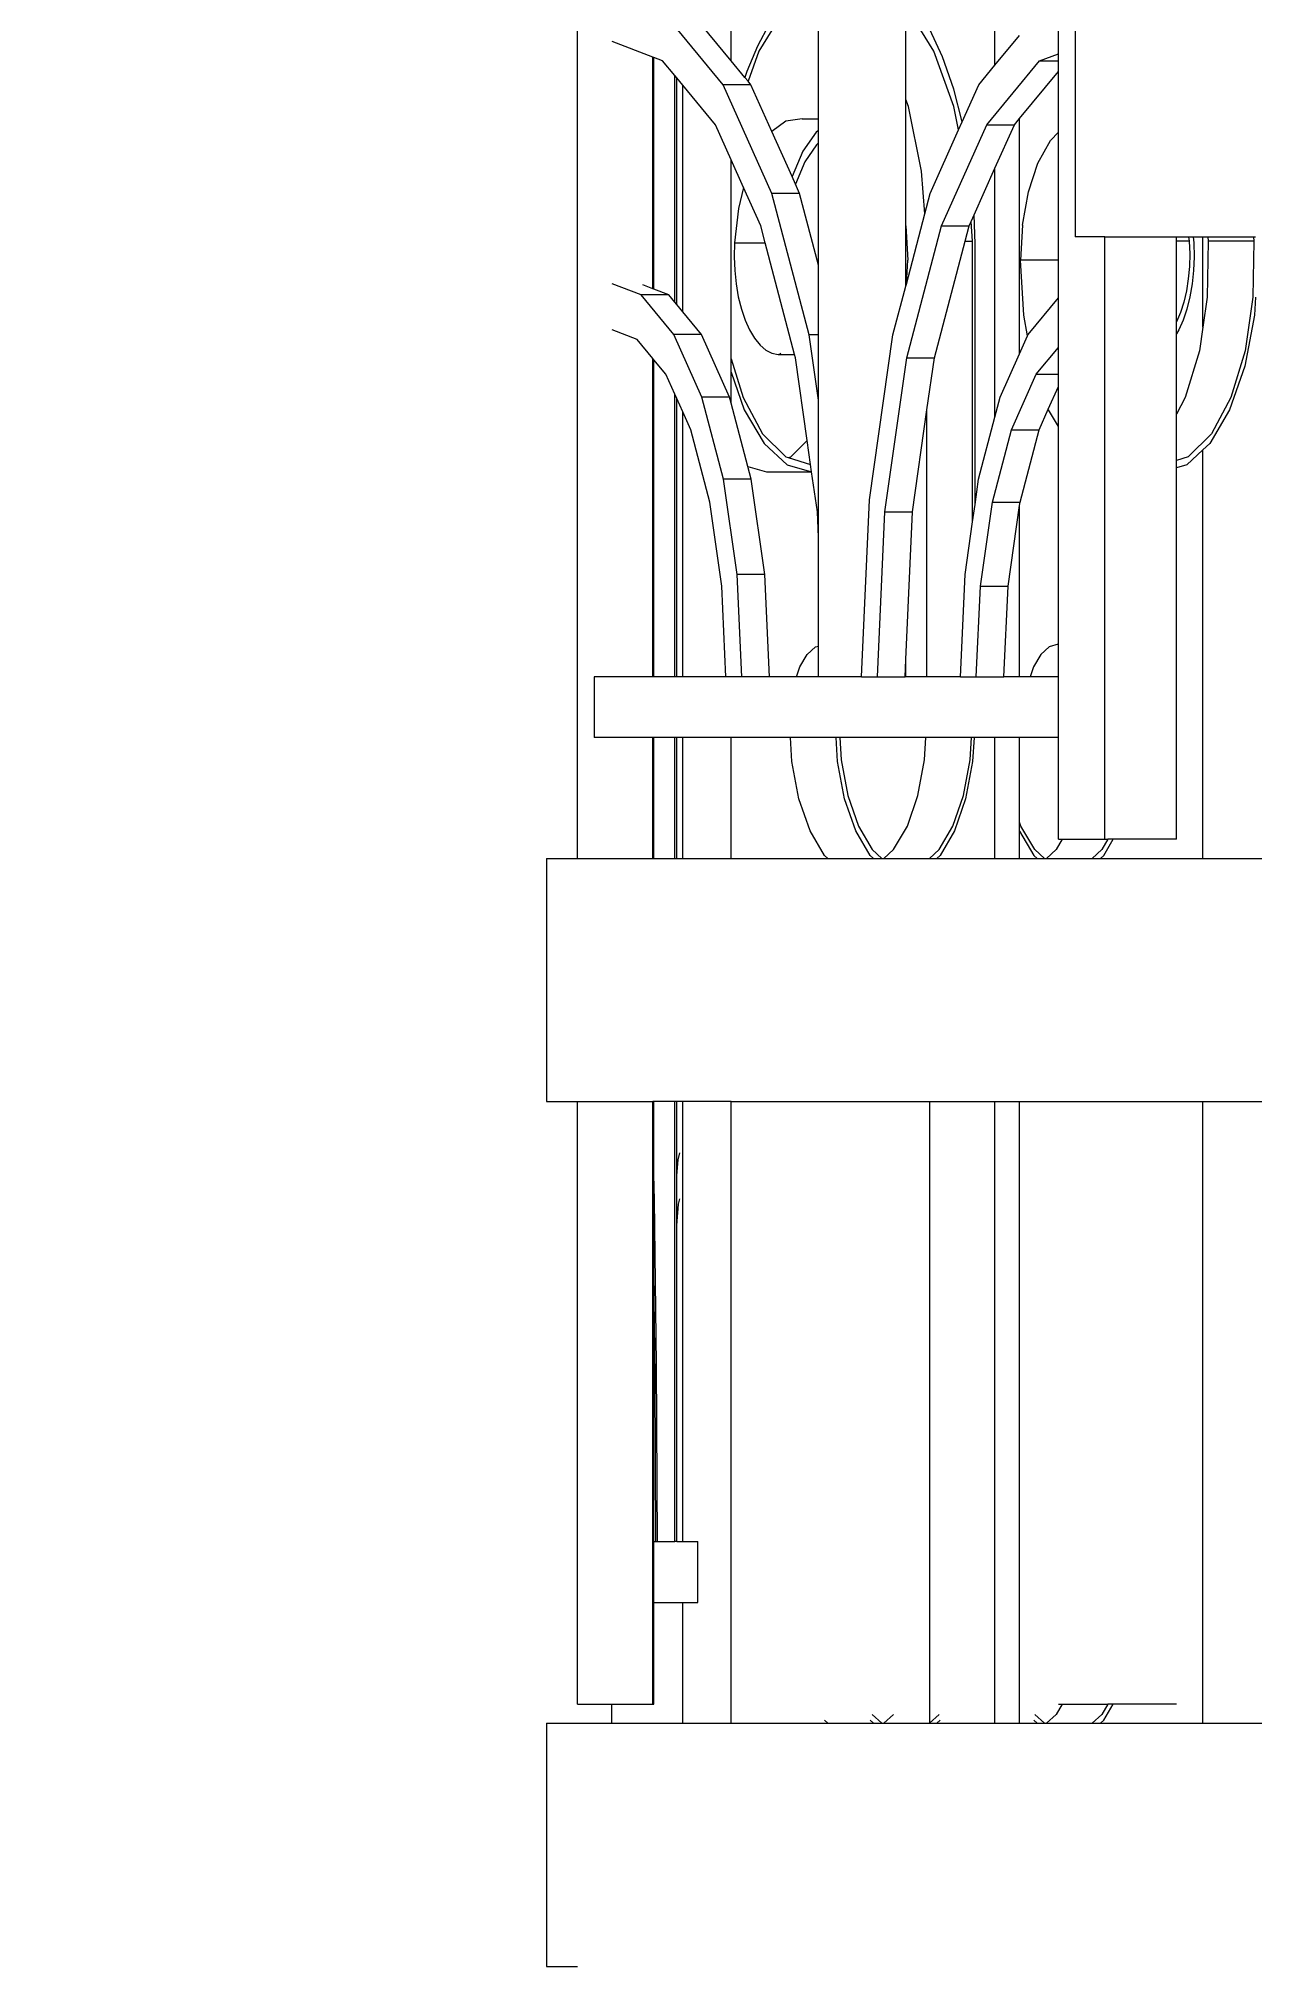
# Model space of a CAD drawing. Header units: millimetres. Extents: x 173236 to 801264, y -94969 to 615039.
# Drawn here: x 549069.2 to 549297.2, y -3399.9 to -3038.5 of the extents above; entities that cross this region are included whole.
import ezdxf

# ---------------------------------------------------------------- set-up
doc = ezdxf.new("R2010")
doc.units = ezdxf.units.MM
doc.header["$MEASUREMENT"] = 0
doc.header["$PDMODE"] = 2
for name, color, linetype in [('VOX-A-ANNO-DIMS', 160, 'Continuous'), ('VOX-A-STAIRS-STEPS', 140, 'Continuous'), ('VOX-A-WALL-PATT', 233, 'Continuous')]:
    doc.layers.add(name, color=color, linetype=linetype)
doc.styles.add('1.5 mm Rotis Annotative', font='', dxfattribs={"height": 1.5})
doc.styles.get('1.5 mm Rotis Annotative').set_extended_font_data('Rotis Sans Serif')
doc.dimstyles.new('1.5 mm Rotis Annotative', dxfattribs={"dimtxt": 1.5, "dimasz": 1, "dimexe": 1.5, "dimexo": 0, "dimgap": 1, "dimtad": 1, "dimdec": 0, "dimrnd": 5, "dimzin": 0, "dimdsep": 46, "dimtxsty": '1.5 mm Rotis Annotative', "dimblk": 'ARCHTICK', "dimcen": 0.09, "dimdle": 1, "dimadec": 0, "dimazin": 0, "dimtfac": 1, "dimtdec": 0, "dimtofl": 0, "dimtmove": 1, "dimatfit": 3, "dimfxl": 2, "dimfxlon": 1, "dimtolj": 1, "dimtzin": 0, "dimarcsym": 0})

# ---------------------------------------------------------------- blocks, each defined once
blk = doc.blocks.new('SS')
at = {"layer": 'VOX-A-WALL-PATT'}
for p, q in [((293294.91, -1954.73), (293294.91, -1236.12)), ((293218.53, -1809.58), (293218.53, -1628.58)), ((293250.8, -1819.39), (293250.8, -1794.24)), ((293203.83, -1796.44), (293203.83, -1840.96)), ((293206.91, -1807.46), (293206.91, -1799.02)), ((293229.71, -1807.01), (293234.43, -1799.29)), ((293234.83, -1815.85), (293234.83, -1798.94)), ((293256.98, -1799.29), (293261.7, -1807.01)), ((293228.1, -1808.01), (293230.44, -1803.04)), ((293259.84, -1802.05), (293261.98, -1806.11)), ((293266.76, -1808.76), (293266.76, -1799.93)), ((293266.76, -1808.76), (293273.5, -1800.64)), ((293268.21, -1813.13), (293278.56, -1800.64)), ((293218.53, -1809.58), (293214.02, -1804.14)), ((293261.98, -1806.11), (293263.9, -1810.7)), ((293281.11, -1808.1), (293288.54, -1805.25)), ((293210.37, -1808.79), (293206.91, -1807.46)), ((293206.91, -1808.79), (293206.91, -1807.46)), ((293210.37, -1808.79), (293206.91, -1808.79)), ((293206.91, -1810.72), (293206.91, -1808.79)), ((293220.02, -1820.45), (293210.37, -1808.79)), ((293221.47, -1813.13), (293218.53, -1809.58)), ((293226.03, -1817.12), (293229.71, -1807.01)), ((293226.03, -1813.94), (293228.1, -1808.01)), ((293261.7, -1807.01), (293263.69, -1812.48)), ((293264.26, -1811.79), (293266.76, -1808.76)), ((293277.09, -1811.47), (293279.31, -1808.79)), ((293279.31, -1808.79), (293280.92, -1808.17)), ((293280.92, -1808.17), (293281.11, -1808.1)), ((293280.92, -1850.54), (293280.92, -1808.17)), ((293281.11, -1850.47), (293281.11, -1808.1)), ((293214.02, -1819.31), (293206.91, -1810.72)), ((293206.91, -1821.83), (293206.91, -1810.72)), ((293224.51, -1819.92), (293221.47, -1813.13)), ((293259.32, -1833.02), (293268.21, -1813.13)), ((293259.33, -1821.67), (293263.15, -1813.13)), ((293263.15, -1813.13), (293263.69, -1812.48)), ((293263.15, -1813.13), (293268.21, -1813.13)), ((293263.69, -1812.48), (293264.26, -1811.79)), ((293263.9, -1810.7), (293264.26, -1811.79)), ((293269.66, -1820.45), (293275.63, -1813.23)), ((293275.63, -1813.23), (293276.73, -1811.9)), ((293275.63, -1854.68), (293275.63, -1813.23)), ((293276.73, -1811.9), (293277.09, -1811.47)), ((293276.73, -1853.35), (293276.73, -1811.9)), ((293277.09, -1852.92), (293277.09, -1811.47)), ((293224.51, -1819.92), (293226.03, -1813.94)), ((293225.16, -1821.38), (293226.03, -1817.12)), ((293231.95, -1828.95), (293234.36, -1817.12)), ((293234.36, -1817.12), (293234.83, -1815.85)), ((293234.83, -1838.99), (293234.83, -1815.85)), ((293214.02, -1862.4), (293214.02, -1819.31)), ((293214.96, -1820.45), (293214.02, -1819.31)), ((293220.02, -1820.45), (293214.96, -1820.45)), ((293218.53, -1828.42), (293214.96, -1820.45)), ((293228.31, -1838.99), (293220.02, -1820.45)), ((293225.16, -1821.38), (293224.51, -1819.92)), ((293253.81, -1819.39), (293250.8, -1819.39)), ((293250.8, -1821.54), (293250.8, -1819.39)), ((293253.81, -1819.39), (293256.75, -1819.81)), ((293256.75, -1819.81), (293259.33, -1821.67)), ((293266.76, -1826.91), (293269.66, -1820.45)), ((293208.39, -1823.37), (293206.91, -1821.83)), ((293206.91, -1845.27), (293206.91, -1821.83)), ((293210.66, -1827.51), (293208.39, -1823.37)), ((293230.36, -1833.02), (293225.16, -1821.38)), ((293250.8, -1821.54), (293251.2, -1821.83)), ((293250.8, -1823.8), (293250.8, -1821.54)), ((293250.8, -1823.8), (293251.19, -1824.12)), ((293250.8, -1846.15), (293250.8, -1823.8)), ((293251.19, -1824.12), (293253.31, -1827.25)), ((293251.2, -1821.83), (293253.69, -1825.32)), ((293255.64, -1829.94), (293259.33, -1821.67)), ((293212.39, -1832.77), (293210.66, -1827.51)), ((293253.31, -1827.25), (293255.01, -1831.33)), ((293253.69, -1825.32), (293255.64, -1829.94)), ((293264.5, -1831.97), (293266.76, -1826.91)), ((293266.76, -1863.3), (293266.76, -1826.91)), ((293218.53, -1873.98), (293218.53, -1828.42)), ((293222.34, -1836.95), (293218.53, -1828.42)), ((293231.35, -1836.77), (293231.95, -1828.95)), ((293255.01, -1831.33), (293255.64, -1829.94)), ((293213.47, -1838.82), (293212.39, -1832.77)), ((293231.35, -1836.77), (293230.36, -1833.02)), ((293250.8, -1846.15), (293254.26, -1833.02)), ((293252.5, -1858.93), (293259.32, -1833.02)), ((293254.26, -1833.02), (293255.01, -1831.33)), ((293254.26, -1833.02), (293259.32, -1833.02)), ((293261.37, -1838.99), (293264.5, -1831.97)), ((293264.5, -1831.97), (293265.45, -1835.78)), ((293222.17, -1842.27), (293222.34, -1836.95)), ((293222.9, -1838.19), (293222.34, -1836.95)), ((293222.62, -1841.75), (293222.9, -1838.19)), ((293223.25, -1838.99), (293222.9, -1838.19)), ((293234.73, -1849.62), (293231.35, -1836.77)), ((293265.45, -1835.78), (293266.17, -1842.08)), ((293171.01, -1840.96), (293170.87, -1840.96)), ((293171.25, -1840.96), (293171.01, -1840.96)), ((293171.25, -1840.96), (293171.19, -1841.75)), ((293171.19, -1841.75), (293171.34, -1852.05)), ((293171.19, -1841.75), (293179.53, -1841.75)), ((293179.59, -1840.96), (293171.25, -1840.96)), ((293179.59, -1840.96), (293179.53, -1841.75)), ((293179.53, -1841.75), (293179.68, -1852.05)), ((293180.48, -1840.96), (293179.59, -1840.96)), ((293180.48, -1857.52), (293180.48, -1840.96)), ((293182.27, -1840.96), (293180.48, -1840.96)), ((293182.27, -1840.96), (293182.14, -1842.08)), ((293183.09, -1840.96), (293182.27, -1840.96)), ((293182.99, -1841.75), (293182.9, -1844.06)), ((293183.09, -1840.96), (293182.99, -1841.75)), ((293182.99, -1841.75), (293185.34, -1841.75)), ((293185.34, -1840.96), (293183.09, -1840.96)), ((293185.33, -1856.52), (293185.34, -1841.75)), ((293185.34, -1841.75), (293185.34, -1840.96)), ((293198.41, -1840.96), (293185.34, -1840.96)), ((293198.41, -1951.24), (293198.41, -1840.96)), ((293198.41, -1840.96), (293203.83, -1840.96)), ((293213.47, -1838.82), (293213.84, -1845.27)), ((293223.98, -1841.75), (293222.62, -1841.75)), ((293222.62, -1893.15), (293222.62, -1841.75)), ((293228.31, -1838.99), (293223.25, -1838.99)), ((293223.98, -1841.75), (293223.25, -1838.99)), ((293229.61, -1863.15), (293223.98, -1841.75)), ((293234.67, -1863.15), (293228.31, -1838.99)), ((293234.83, -1838.99), (293234.47, -1845.27)), ((293234.83, -1850), (293234.83, -1838.99)), ((293260.55, -1842.08), (293261.37, -1838.99)), ((293182.14, -1842.08), (293182.08, -1844.62)), ((293182.08, -1844.62), (293182.18, -1847.14)), ((293182.9, -1844.06), (293182.96, -1846.39)), ((293206.91, -1845.27), (293213.84, -1845.27)), ((293206.91, -1852.16), (293206.91, -1845.27)), ((293213.25, -1855.29), (293213.84, -1845.27)), ((293222.17, -1889.94), (293222.17, -1842.27)), ((293234.73, -1849.62), (293234.47, -1845.27)), ((293255.18, -1862.5), (293260.55, -1842.08)), ((293266.17, -1842.08), (293260.55, -1842.08)), ((293266.23, -1844.62), (293266.13, -1847.14)), ((293266.17, -1842.08), (293266.23, -1844.62)), ((293182.18, -1847.14), (293182.44, -1849.61)), ((293182.96, -1846.39), (293183.16, -1848.67)), ((293183.16, -1848.67), (293183.51, -1850.87)), ((293250.8, -1858.93), (293250.8, -1846.15)), ((293266.13, -1847.14), (293265.88, -1849.61)), ((293170.87, -1852.05), (293171.07, -1855.29)), ((293171.34, -1852.05), (293172.77, -1861.86)), ((293179.68, -1852.05), (293180.48, -1857.52)), ((293182.44, -1849.61), (293182.85, -1851.98)), ((293182.85, -1851.98), (293183.4, -1854.2)), ((293183.51, -1850.87), (293183.99, -1852.93)), ((293212.43, -1858.83), (293206.91, -1852.16)), ((293206.91, -1861.22), (293206.91, -1852.16)), ((293234.83, -1850), (293234.73, -1849.62)), ((293237.18, -1858.93), (293234.83, -1850)), ((293265.47, -1851.98), (293264.91, -1854.2)), ((293265.88, -1849.61), (293265.47, -1851.98)), ((293277.09, -1852.92), (293278.18, -1851.6)), ((293277.26, -1858.83), (293283.24, -1851.6)), ((293278.18, -1851.6), (293280.92, -1850.54)), ((293278.18, -1851.6), (293283.24, -1851.6)), ((293280.92, -1850.54), (293281.11, -1850.47)), ((293281.11, -1850.47), (293282.96, -1849.76)), ((293283.24, -1851.6), (293288.54, -1849.56)), ((293171.07, -1855.29), (293172.82, -1864.63)), ((293183.4, -1854.2), (293184.09, -1856.23)), ((293183.99, -1852.93), (293184.6, -1854.83)), ((293184.6, -1854.83), (293185.33, -1856.52)), ((293212.54, -1859.08), (293213.25, -1855.29)), ((293264.91, -1854.2), (293264.22, -1856.23)), ((293272.19, -1858.83), (293275.63, -1854.68)), ((293275.63, -1854.68), (293276.73, -1853.35)), ((293276.73, -1853.35), (293277.09, -1852.92)), ((293180.48, -1857.52), (293181.11, -1861.86)), ((293184.09, -1856.23), (293184.9, -1858.02)), ((293184.9, -1858.02), (293185.34, -1858.76)), ((293185.34, -1858.76), (293185.33, -1856.52)), ((293185.34, -1873.44), (293185.34, -1858.76)), ((293212.54, -1859.08), (293212.43, -1858.83)), ((293214.02, -1862.4), (293212.54, -1859.08)), ((293241.46, -1889.1), (293237.18, -1858.93)), ((293250.8, -1870.89), (293252.5, -1858.93)), ((293250.8, -1858.93), (293252.5, -1858.93)), ((293250.8, -1870.89), (293250.8, -1858.93)), ((293263.41, -1858.02), (293262.5, -1859.55)), ((293264.22, -1856.23), (293263.41, -1858.02)), ((293267.05, -1870.32), (293272.19, -1858.83)), ((293272.12, -1870.32), (293277.26, -1858.83)), ((293272.19, -1858.83), (293277.26, -1858.83)), ((293283.99, -1859.75), (293288.54, -1858.01)), ((293172.77, -1861.86), (293175.37, -1870.41)), ((293181.11, -1861.86), (293183.71, -1870.41)), ((293210.98, -1866.14), (293206.91, -1861.22)), ((293206.91, -1866.14), (293206.91, -1861.22)), ((293217.56, -1870.32), (293214.02, -1862.4)), ((293255.01, -1863.15), (293255.18, -1862.5)), ((293258.17, -1862.5), (293255.18, -1862.5)), ((293257.79, -1862.39), (293257.66, -1862.27)), ((293258.17, -1862.5), (293257.79, -1862.39)), ((293259.31, -1862.27), (293258.17, -1862.5)), ((293260.43, -1861.7), (293259.31, -1862.27)), ((293261.5, -1860.78), (293260.43, -1861.7)), ((293262.5, -1859.55), (293261.5, -1860.78)), ((293281.11, -1863.23), (293283.99, -1859.75)), ((293172.82, -1864.63), (293175.6, -1872.65)), ((293210.98, -1866.14), (293206.91, -1866.14)), ((293206.91, -1868.36), (293206.91, -1866.14)), ((293215.52, -1876.29), (293210.98, -1866.14)), ((293234.67, -1863.15), (293229.61, -1863.15)), ((293230.96, -1872.66), (293229.61, -1863.15)), ((293238.67, -1891.29), (293234.67, -1863.15)), ((293252.86, -1878.26), (293255.01, -1863.15)), ((293266.76, -1865.76), (293264.37, -1872.65)), ((293266.76, -1863.3), (293264.61, -1870.41)), ((293266.76, -1865.76), (293266.76, -1863.3)), ((293266.76, -1871.43), (293266.76, -1865.76)), ((293277.09, -1869.75), (293278.7, -1866.14)), ((293278.7, -1866.14), (293280.92, -1863.46)), ((293280.92, -1863.46), (293281.11, -1863.23)), ((293280.92, -1921.48), (293280.92, -1863.46)), ((293281.11, -1921.48), (293281.11, -1863.23)), ((293208.76, -1872.51), (293206.91, -1868.36)), ((293206.91, -1875.71), (293206.91, -1868.36)), ((293276.73, -1870.55), (293277.09, -1869.75)), ((293277.09, -1921.48), (293277.09, -1869.75)), ((293175.37, -1870.41), (293178.93, -1877.04)), ((293175.6, -1872.65), (293179.23, -1878.81)), ((293183.71, -1870.41), (293185.34, -1873.44)), ((293185.34, -1881.91), (293185.34, -1873.44)), ((293206.91, -1875.71), (293208.71, -1872.65)), ((293208.71, -1872.65), (293208.76, -1872.51)), ((293210.46, -1876.29), (293208.76, -1872.51)), ((293218.53, -1873.98), (293217.56, -1870.32)), ((293230.96, -1921.48), (293230.96, -1872.66)), ((293233.61, -1891.29), (293230.96, -1872.66)), ((293250.8, -1895.92), (293250.8, -1870.89)), ((293264.37, -1872.65), (293260.75, -1878.81)), ((293264.61, -1870.41), (293261.04, -1877.04)), ((293263.72, -1883.01), (293266.76, -1871.43)), ((293266.76, -1871.43), (293267.05, -1870.32)), ((293267.05, -1870.32), (293272.12, -1870.32)), ((293268.17, -1885.31), (293272.12, -1870.32)), ((293274.16, -1876.29), (293275.63, -1873.02)), ((293275.63, -1873.02), (293276.73, -1870.55)), ((293275.63, -1921.48), (293275.63, -1873.02)), ((293276.73, -1921.48), (293276.73, -1870.55)), ((293178.93, -1877.04), (293183.19, -1881.24)), ((293206.91, -1915.55), (293206.91, -1875.71)), ((293215.52, -1876.29), (293210.46, -1876.29)), ((293213.94, -1889.53), (293210.46, -1876.29)), ((293219, -1889.53), (293215.52, -1876.29)), ((293221.51, -1885.31), (293218.53, -1873.98)), ((293261.04, -1877.04), (293256.78, -1881.24)), ((293270.68, -1889.53), (293274.16, -1876.29)), ((293179.23, -1878.81), (293180.48, -1879.95)), ((293180.48, -1954.73), (293180.48, -1879.95)), ((293180.48, -1879.95), (293183.45, -1882.68)), ((293252.24, -1882.66), (293252.86, -1878.26)), ((293255.89, -1881.24), (293252.86, -1878.26)), ((293260.75, -1878.81), (293256.52, -1882.68)), ((293183.19, -1881.24), (293185.34, -1881.91)), ((293183.45, -1882.68), (293185.34, -1883.23)), ((293185.34, -1883.23), (293185.34, -1881.91)), ((293185.34, -1951.24), (293185.34, -1883.23)), ((293251.01, -1891.29), (293252.05, -1883.98)), ((293252.05, -1883.98), (293252.24, -1882.66)), ((293256.52, -1882.68), (293252.05, -1883.98)), ((293260.33, -1884), (293252.05, -1883.98)), ((293256.34, -1881.38), (293252.24, -1882.66)), ((293256.34, -1881.38), (293255.89, -1881.24)), ((293256.78, -1881.24), (293256.34, -1881.38)), ((293263.72, -1883.01), (293260.33, -1884)), ((293263.11, -1885.31), (293263.72, -1883.01)), ((293222.17, -1889.94), (293221.51, -1885.31)), ((293260.63, -1902.76), (293263.11, -1885.31)), ((293263.11, -1885.31), (293268.17, -1885.31)), ((293265.69, -1902.76), (293268.17, -1885.31)), ((293219, -1889.53), (293213.94, -1889.53)), ((293214.02, -1890.12), (293213.94, -1889.53)), ((293214.02, -1921.48), (293214.02, -1890.12)), ((293216.13, -1904.94), (293214.02, -1890.12)), ((293221.19, -1904.94), (293219, -1889.53)), ((293222.62, -1893.15), (293222.17, -1889.94)), ((293242.93, -1921.48), (293241.46, -1889.1)), ((293268.49, -1904.94), (293270.68, -1889.53)), ((293223.99, -1902.76), (293222.62, -1893.15)), ((293238.67, -1891.29), (293233.61, -1891.29)), ((293234.83, -1918.34), (293233.61, -1891.29)), ((293240.03, -1921.48), (293238.67, -1891.29)), ((293250.8, -1895.92), (293251.01, -1891.29)), ((293250.8, -1915.87), (293250.8, -1895.92)), ((293216.88, -1921.48), (293216.13, -1904.94)), ((293221.19, -1904.94), (293216.13, -1904.94)), ((293221.94, -1921.48), (293221.19, -1904.94)), ((293224.83, -1921.48), (293223.99, -1902.76)), ((293259.79, -1921.48), (293260.63, -1902.76)), ((293260.63, -1902.76), (293265.69, -1902.76)), ((293264.85, -1921.48), (293265.69, -1902.76)), ((293267.74, -1921.48), (293268.49, -1904.94)), ((293206.91, -1915.55), (293206.96, -1915.55)), ((293206.91, -1921.48), (293206.91, -1915.55)), ((293206.96, -1915.55), (293208.61, -1916.03)), ((293251.35, -1916.03), (293250.8, -1915.87)), ((293250.8, -1921.48), (293250.8, -1915.87)), ((293208.61, -1916.03), (293210.16, -1917.44)), ((293210.16, -1917.44), (293211.48, -1919.69)), ((293234.83, -1921.48), (293234.83, -1918.34)), ((293234.97, -1921.48), (293234.83, -1918.34)), ((293252.89, -1917.44), (293251.35, -1916.03)), ((293254.22, -1919.69), (293252.89, -1917.44)), ((293206.91, -1932.64), (293206.91, -1921.48)), ((293206.91, -1921.48), (293212.1, -1921.48)), ((293211.48, -1919.69), (293212.1, -1921.48)), ((293212.1, -1921.48), (293214.02, -1921.48)), ((293214.02, -1921.48), (293216.88, -1921.48)), ((293221.94, -1921.48), (293216.88, -1921.48)), ((293224.83, -1921.48), (293221.94, -1921.48)), ((293224.83, -1921.48), (293230.96, -1921.48)), ((293230.96, -1921.48), (293234.83, -1921.48)), ((293234.83, -1921.48), (293234.97, -1921.48)), ((293240.03, -1921.48), (293234.97, -1921.48)), ((293242.93, -1921.48), (293240.03, -1921.48)), ((293242.93, -1921.48), (293246.98, -1921.48)), ((293246.98, -1921.48), (293250.8, -1921.48)), ((293250.8, -1921.48), (293254.84, -1921.48)), ((293254.84, -1921.48), (293254.22, -1919.69)), ((293254.84, -1921.48), (293259.79, -1921.48)), ((293259.79, -1921.48), (293264.85, -1921.48)), ((293264.85, -1921.48), (293267.74, -1921.48)), ((293267.74, -1921.48), (293275.63, -1921.48)), ((293275.63, -1921.48), (293276.73, -1921.48)), ((293276.73, -1921.48), (293277.09, -1921.48)), ((293277.09, -1921.48), (293280.92, -1921.48)), ((293280.92, -1921.48), (293281.11, -1921.48)), ((293281.11, -1921.48), (293291.83, -1921.48)), ((293291.83, -1921.48), (293291.83, -1932.64)), ((293206.91, -1951.24), (293206.91, -1932.64)), ((293206.91, -1932.64), (293214.02, -1932.64)), ((293214.02, -1948.08), (293214.02, -1932.64)), ((293214.02, -1932.64), (293218.53, -1932.64)), ((293218.53, -1954.73), (293218.53, -1932.64)), ((293218.53, -1932.64), (293222.34, -1932.64)), ((293222.34, -1932.64), (293222.6, -1937.01)), ((293222.34, -1932.64), (293222.8, -1932.64)), ((293223.04, -1936.69), (293222.8, -1932.64)), ((293222.8, -1932.64), (293231.14, -1932.64)), ((293231.38, -1936.69), (293231.14, -1932.64)), ((293231.14, -1932.64), (293246.91, -1932.64)), ((293246.91, -1932.64), (293246.67, -1936.69)), ((293246.91, -1932.64), (293247.57, -1932.64)), ((293247.31, -1937.01), (293247.57, -1932.64)), ((293247.57, -1932.64), (293255.91, -1932.64)), ((293255.65, -1937.01), (293255.91, -1932.64)), ((293255.91, -1932.64), (293266.76, -1932.64)), ((293266.76, -1954.73), (293266.76, -1932.64)), ((293266.76, -1932.64), (293275.63, -1932.64)), ((293275.63, -1954.73), (293275.63, -1932.64)), ((293275.63, -1932.64), (293276.73, -1932.64)), ((293276.73, -1954.73), (293276.73, -1932.64)), ((293276.73, -1932.64), (293277.09, -1932.64)), ((293277.09, -1954.73), (293277.09, -1932.64)), ((293277.09, -1932.64), (293280.92, -1932.64)), ((293280.92, -1954.73), (293280.92, -1932.64)), ((293280.92, -1932.64), (293281.11, -1932.64)), ((293281.11, -1954.73), (293281.11, -1932.64)), ((293281.11, -1932.64), (293291.83, -1932.64)), ((293222.6, -1937.01), (293223.88, -1943.83)), ((293224.26, -1943.21), (293223.04, -1936.69)), ((293232.6, -1943.21), (293231.38, -1936.69)), ((293246.67, -1936.69), (293245.45, -1943.21)), ((293246.04, -1943.83), (293247.31, -1937.01)), ((293254.38, -1943.83), (293255.65, -1937.01)), ((293223.88, -1943.83), (293225.91, -1949.69)), ((293226.2, -1948.81), (293224.26, -1943.21)), ((293234.54, -1948.81), (293232.6, -1943.21)), ((293245.45, -1943.21), (293243.5, -1948.81)), ((293244, -1949.69), (293246.04, -1943.83)), ((293252.34, -1949.69), (293254.38, -1943.83)), ((293185.34, -1951.24), (293196.89, -1951.24)), ((293198.62, -1954.18), (293196.89, -1951.24)), ((293196.89, -1951.24), (293197.9, -1951.24)), ((293197.9, -1951.24), (293199, -1953.11)), ((293198.41, -1951.24), (293197.9, -1951.24)), ((293206.24, -1951.24), (293198.41, -1951.24)), ((293206.24, -1951.24), (293207.34, -1953.11)), ((293206.91, -1951.24), (293206.24, -1951.24)), ((293211.24, -1953.11), (293213.77, -1948.81)), ((293214.02, -1949.75), (293211.41, -1954.18)), ((293213.77, -1948.81), (293214.02, -1948.08)), ((293214.02, -1949.75), (293214.02, -1948.08)), ((293214.02, -1954.73), (293214.02, -1949.75)), ((293225.91, -1949.69), (293228.56, -1954.18)), ((293228.74, -1953.11), (293226.2, -1948.81)), ((293237.08, -1953.11), (293234.54, -1948.81)), ((293243.5, -1948.81), (293240.97, -1953.11)), ((293241.35, -1954.18), (293244, -1949.69)), ((293249.69, -1954.18), (293252.34, -1949.69)), ((293180.48, -1954.73), (293169.69, -1954.73)), ((293190.25, -1954.73), (293180.48, -1954.73)), ((293191.12, -1954.73), (293190.25, -1954.73)), ((293199.22, -1954.73), (293191.12, -1954.73)), ((293199.22, -1954.73), (293198.62, -1954.18)), ((293199, -1953.11), (293200.77, -1954.73)), ((293200.77, -1954.73), (293199.22, -1954.73)), ((293209.11, -1954.73), (293200.77, -1954.73)), ((293207.34, -1953.11), (293209.11, -1954.73)), ((293209.46, -1954.73), (293209.11, -1954.73)), ((293209.46, -1954.73), (293211.24, -1953.11)), ((293210.81, -1954.73), (293209.46, -1954.73)), ((293211.41, -1954.18), (293210.81, -1954.73)), ((293214.02, -1954.73), (293210.81, -1954.73)), ((293218.53, -1954.73), (293214.02, -1954.73)), ((293229.16, -1954.73), (293218.53, -1954.73)), ((293228.56, -1954.18), (293229.16, -1954.73)), ((293230.51, -1954.73), (293228.74, -1953.11)), ((293230.51, -1954.73), (293229.16, -1954.73)), ((293236.43, -1954.73), (293230.51, -1954.73)), ((293238.85, -1954.73), (293236.43, -1954.73)), ((293238.85, -1954.73), (293237.08, -1953.11)), ((293239.2, -1954.73), (293238.85, -1954.73)), ((293240.97, -1953.11), (293239.2, -1954.73)), ((293240.75, -1954.73), (293239.2, -1954.73)), ((293240.75, -1954.73), (293241.35, -1954.18)), ((293249.09, -1954.73), (293240.75, -1954.73)), ((293249.09, -1954.73), (293249.69, -1954.18)), ((293261.01, -1954.73), (293249.09, -1954.73)), ((293266.76, -1954.73), (293261.01, -1954.73)), ((293275.63, -1954.73), (293266.76, -1954.73)), ((293276.73, -1954.73), (293275.63, -1954.73)), ((293277.09, -1954.73), (293276.73, -1954.73)), ((293280.92, -1954.73), (293277.09, -1954.73)), ((293281.11, -1954.73), (293280.92, -1954.73)), ((293286.33, -1954.73), (293281.11, -1954.73)), ((293294.91, -1954.73), (293286.33, -1954.73)), ((293300.56, -1954.73), (293294.91, -1954.73)), ((293300.56, -1954.73), (293300.56, -1999.25)), ((293180.48, -1999.25), (293169.69, -1999.25)), ((293180.48, -2113.03), (293180.48, -1999.25)), ((293190.25, -1999.25), (293180.48, -1999.25)), ((293191.12, -1999.25), (293190.25, -1999.25)), ((293214.02, -1999.25), (293191.12, -1999.25)), ((293214.02, -2113.03), (293214.02, -1999.25)), ((293218.53, -1999.25), (293214.02, -1999.25)), ((293218.53, -2113.03), (293218.53, -1999.25)), ((293230.44, -1999.25), (293218.53, -1999.25)), ((293230.44, -2113.03), (293230.44, -1999.25)), ((293236.43, -1999.25), (293230.44, -1999.25)), ((293261.01, -1999.25), (293236.43, -1999.25)), ((293266.76, -1999.25), (293261.01, -1999.25)), ((293266.76, -2113.03), (293266.76, -1999.25)), ((293266.76, -1999.25), (293275.63, -1999.25)), ((293275.63, -2079.77), (293275.63, -1999.25)), ((293275.63, -1999.25), (293276.73, -1999.25)), ((293276.73, -2008.6), (293276.73, -1999.25)), ((293276.73, -1999.25), (293277.09, -1999.25)), ((293277.09, -2079.77), (293277.09, -1999.25)), ((293277.09, -1999.25), (293280.92, -1999.25)), ((293280.92, -2012.58), (293280.92, -1999.25)), ((293280.92, -1999.25), (293281.11, -1999.25)), ((293281.11, -2109.53), (293281.11, -1999.25)), ((293286.33, -1999.25), (293281.11, -1999.25)), ((293294.91, -1999.25), (293286.33, -1999.25)), ((293294.91, -2109.53), (293294.91, -1999.25)), ((293300.56, -1999.25), (293294.91, -1999.25)), ((293276.5, -2009.89), (293276.19, -2008.62)), ((293276.73, -2012.86), (293276.5, -2009.89)), ((293276.5, -2009.89), (293276.73, -2009.89)), ((293276.73, -2009.89), (293276.73, -2008.6)), ((293276.73, -2012.86), (293276.73, -2009.89)), ((293276.73, -2021.92), (293276.73, -2012.86)), ((293280.81, -2017.22), (293280.92, -2012.58)), ((293280.92, -2030.5), (293280.92, -2012.58)), ((293276.43, -2018.04), (293276.19, -2017.06)), ((293276.73, -2021.92), (293276.43, -2018.04)), ((293280.41, -2047.39), (293280.81, -2017.22)), ((293276.73, -2079.77), (293276.73, -2021.92)), ((293280.67, -2049.58), (293280.92, -2030.5)), ((293280.92, -2049.58), (293280.92, -2030.5)), ((293280.27, -2079.77), (293280.41, -2047.39)), ((293280.54, -2079.77), (293280.67, -2049.58)), ((293280.92, -2049.58), (293280.67, -2049.58)), ((293280.92, -2079.77), (293280.92, -2049.58)), ((293272.89, -2090.93), (293272.89, -2079.77)), ((293275.63, -2079.77), (293272.89, -2079.77)), ((293276.73, -2079.77), (293275.63, -2079.77)), ((293276.73, -2079.77), (293277.09, -2079.77)), ((293280.27, -2079.77), (293277.09, -2079.77)), ((293280.54, -2079.77), (293280.27, -2079.77)), ((293280.92, -2079.77), (293280.54, -2079.77)), ((293280.92, -2090.93), (293280.92, -2079.77)), ((293275.63, -2090.93), (293272.89, -2090.93)), ((293275.63, -2113.03), (293275.63, -2090.93)), ((293280.92, -2090.93), (293275.63, -2090.93)), ((293280.92, -2109.53), (293280.92, -2090.93)), ((293185.34, -2109.53), (293196.89, -2109.53)), ((293198.62, -2112.48), (293196.89, -2109.53)), ((293196.89, -2109.53), (293197.9, -2109.53)), ((293197.9, -2109.53), (293199, -2111.4)), ((293198.41, -2109.53), (293197.9, -2109.53)), ((293206.24, -2109.53), (293198.41, -2109.53)), ((293206.24, -2109.53), (293207.34, -2111.4)), ((293206.91, -2109.53), (293206.24, -2109.53)), ((293281.11, -2109.53), (293280.92, -2109.53)), ((293288.63, -2109.53), (293281.11, -2109.53)), ((293288.63, -2113.03), (293288.63, -2109.53)), ((293294.91, -2109.53), (293288.63, -2109.53)), ((293180.48, -2113.03), (293169.69, -2113.03)), ((293190.25, -2113.03), (293180.48, -2113.03)), ((293191.12, -2113.03), (293190.25, -2113.03)), ((293199.22, -2113.03), (293191.12, -2113.03)), ((293199.22, -2113.03), (293198.62, -2112.48)), ((293199, -2111.4), (293200.77, -2113.03)), ((293200.77, -2113.03), (293199.22, -2113.03)), ((293209.11, -2113.03), (293200.77, -2113.03)), ((293207.34, -2111.4), (293209.11, -2113.03)), ((293209.46, -2113.03), (293209.11, -2113.03)), ((293209.46, -2113.03), (293211.24, -2111.4)), ((293210.81, -2113.03), (293209.46, -2113.03)), ((293211.41, -2112.48), (293210.81, -2113.03)), ((293214.02, -2113.03), (293210.81, -2113.03)), ((293218.53, -2113.03), (293214.02, -2113.03)), ((293229.16, -2113.03), (293218.53, -2113.03)), ((293228.56, -2112.48), (293229.16, -2113.03)), ((293230.51, -2113.03), (293228.74, -2111.4)), ((293230.51, -2113.03), (293229.16, -2113.03)), ((293236.43, -2113.03), (293230.51, -2113.03)), ((293238.85, -2113.03), (293236.43, -2113.03)), ((293238.85, -2113.03), (293237.08, -2111.4)), ((293239.2, -2113.03), (293238.85, -2113.03)), ((293240.97, -2111.4), (293239.2, -2113.03)), ((293240.75, -2113.03), (293239.2, -2113.03)), ((293240.75, -2113.03), (293241.35, -2112.48)), ((293249.09, -2113.03), (293240.75, -2113.03)), ((293249.09, -2113.03), (293249.69, -2112.48)), ((293261.01, -2113.03), (293249.09, -2113.03)), ((293266.76, -2113.03), (293261.01, -2113.03)), ((293275.63, -2113.03), (293266.76, -2113.03)), ((293276.73, -2113.03), (293275.63, -2113.03)), ((293277.09, -2113.03), (293276.73, -2113.03)), ((293280.92, -2113.03), (293277.09, -2113.03)), ((293281.11, -2113.03), (293280.92, -2113.03)), ((293286.33, -2113.03), (293281.11, -2113.03)), ((293294.91, -2113.03), (293286.33, -2113.03)), ((293300.56, -2113.03), (293294.91, -2113.03)), ((293300.56, -2113.03), (293300.56, -2157.54)), ((293300.56, -2157.54), (293294.91, -2157.54))]:
    blk.add_line(p, q, dxfattribs=at)
blk = doc.blocks.new('_ArchTick')
at = {"color": 0, "linetype": 'ByBlock', "const_width": 0.15}
blk.add_lwpolyline([(-0.5, -0.5), (0.5, 0.5)], dxfattribs=at)
blk = doc.blocks.new('*D661')
at = {"layer": 'Defpoints', "color": 0, "transparency": 16777216}
for p in [(537437.71, -1723.82), (553695.97, -1723.82), (547999.44, -4473.82)]:
    blk.add_point(p, dxfattribs=at)
at = {"layer": 'VOX-A-ANNO-DIMS', "color": 0, "lineweight": -2, "transparency": 16777216}
for p, q in [((537437.71, -4573.82), (537437.71, -1623.82)), ((537637.71, -1723.82), (537287.71, -1723.82)), ((537637.71, -4473.82), (537287.71, -4473.82))]:
    blk.add_line(p, q, dxfattribs=at)
at = {"layer": 'VOX-A-ANNO-DIMS', "color": 0, "lineweight": -2, "transparency": 16777216, "xscale": 100, "yscale": 100, "zscale": 100}
for p, rotation in [((537437.71, -1723.82), 90), ((537437.71, -4473.82), 270)]:
    blk.add_blockref('_ArchTick', p, dxfattribs=dict(at, rotation=rotation))
at = {"layer": 'VOX-A-ANNO-DIMS', "color": 0, "transparency": 16777216, "insert": (537261.51, -3098.82), "char_height": 150, "attachment_point": 5, "rotation": 90, "style": '1.5 mm Rotis Annotative'}
blk.add_mtext('\\A1;2750', dxfattribs=at)
blk = doc.blocks.new('*D665')
at = {"layer": 'Defpoints', "color": 0, "transparency": 16777216}
for p in [(641539.18, 61543.32), (642299.94, 61543.32), (642299.94, 61417.89), (536630.73, -523.82), (560469.09, -523.82), (547516.89, -20473.82)]:
    blk.add_point(p, dxfattribs=at)
at = {"layer": 'VOX-A-ANNO-DIMS', "color": 0, "lineweight": -2, "transparency": 16777216}
for p, q in [((641539.18, 61543.32), (641539.18, 61267.89)), ((642299.94, 61543.32), (642299.94, 61267.89)), ((641439.18, 61417.89), (642399.94, 61417.89)), ((536630.73, -20573.82), (536630.73, -423.82)), ((536830.73, -523.82), (536480.73, -523.82)), ((536830.73, -20473.82), (536480.73, -20473.82))]:
    blk.add_line(p, q, dxfattribs=at)
at = {"layer": 'VOX-A-ANNO-DIMS', "color": 0, "lineweight": -2, "transparency": 16777216, "xscale": 100, "yscale": 100, "zscale": 100}
for p, rotation in [((641539.18, 61417.89), 180), ((536630.73, -523.82), 90), ((536630.73, -20473.82), 270)]:
    blk.add_blockref('_ArchTick', p, dxfattribs=dict(at, rotation=rotation))
blk.add_blockref('_ArchTick', (642299.94, 61417.89), dxfattribs=at)
at = {"layer": 'VOX-A-ANNO-DIMS', "color": 0, "transparency": 16777216, "insert": (641919.56, 61594.09), "char_height": 150, "attachment_point": 5, "style": '1.5 mm Rotis Annotative'}
blk.add_mtext('\\A1;760', dxfattribs=at)
at = {"layer": 'VOX-A-ANNO-DIMS', "color": 0, "transparency": 16777216, "insert": (536454.54, -10498.82), "char_height": 150, "attachment_point": 5, "rotation": 90, "style": '1.5 mm Rotis Annotative'}
blk.add_mtext('\\A1;19950', dxfattribs=at)

msp = doc.modelspace()

# ---------------------------------------------------------------- block references
at = {"layer": 'VOX-A-STAIRS-STEPS', "xscale": -1.024232788984593, "yscale": 1.024232788984593, "zscale": 1.024232788984593}
msp.add_blockref('SS', (849572.41, -1190.1), dxfattribs=at)

# ---------------------------------------------------------------- dimensions: what is measured, and where the dimension line sits
at = {"layer": 'VOX-A-ANNO-DIMS'}
for base, p1, p2, picture, middle in [((536630.73, -523.82), (547516.89, -20473.82), (560469.09, -523.82), '*D665', (536454.54, -10498.82)), ((537437.71, -1723.82), (547999.44, -4473.82), (553695.97, -1723.82), '*D661', (537261.51, -3098.82))]:
    dim = msp.add_linear_dim(base=base, p1=p1, p2=p2, angle=270, dimstyle='1.5 mm Rotis Annotative', dxfattribs=at)
    dim.commit()
    dim.dimension.update_dxf_attribs({"geometry": picture, "text_midpoint": middle})

doc.saveas('drawing.dxf')
